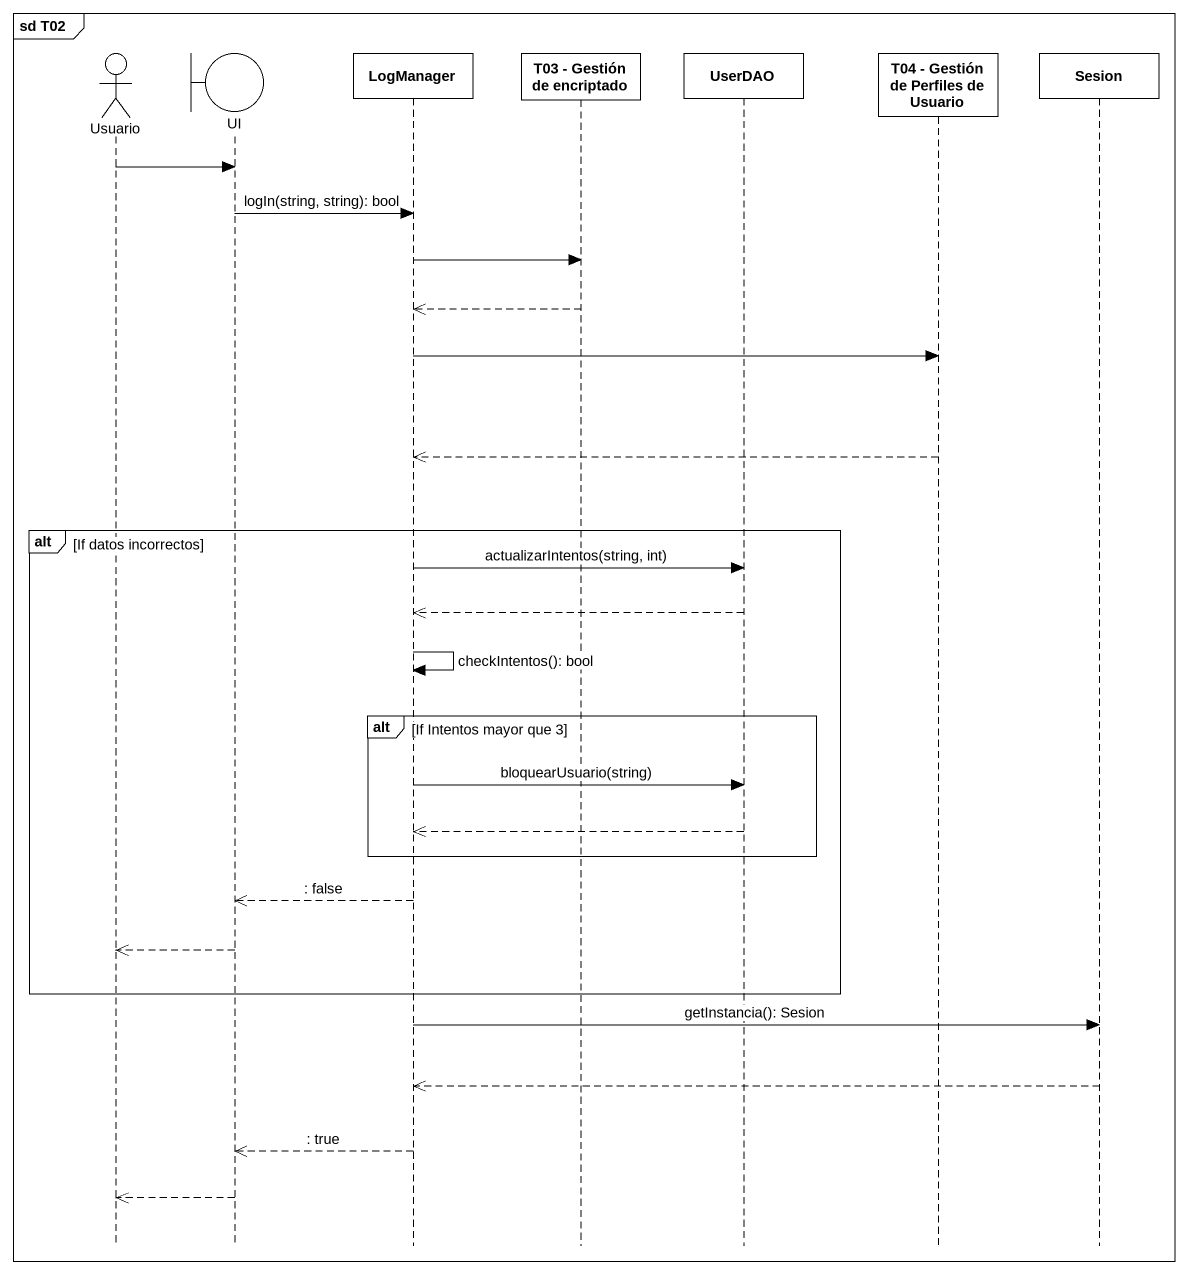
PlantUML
@startuml
mainframe sd T02
hide footbox
actor Usuario
boundary UI
participant LogManager
participant "T03 - Gestión de encriptado" as T03_Gestión_de_encriptado
participant UserDAO
participant "T04 - Gestión de Perfiles de Usuario" as T04_Gestión_de_Perfiles_de
participant Sesion

Usuario -> UI
UI -> LogManager : logIn(string, string): bool
LogManager -> T03_Gestión_de_encriptado
T03_Gestión_de_encriptado -->> LogManager
LogManager -> T04_Gestión_de_Perfiles_de
T04_Gestión_de_Perfiles_de -->> LogManager
alt If datos incorrectos
  LogManager -> UserDAO : actualizarIntentos(string, int)
  UserDAO -->> LogManager
  LogManager -> LogManager : checkIntentos(): bool
  alt If Intentos mayor que 3
    LogManager -> UserDAO : bloquearUsuario(string)
    UserDAO -->> LogManager
  end
  LogManager -->> UI : : false
  UI -->> Usuario
end
LogManager -> Sesion : getInstancia(): Sesion
Sesion -->> LogManager
LogManager -->> UI : : true
UI -->> Usuario
@enduml
